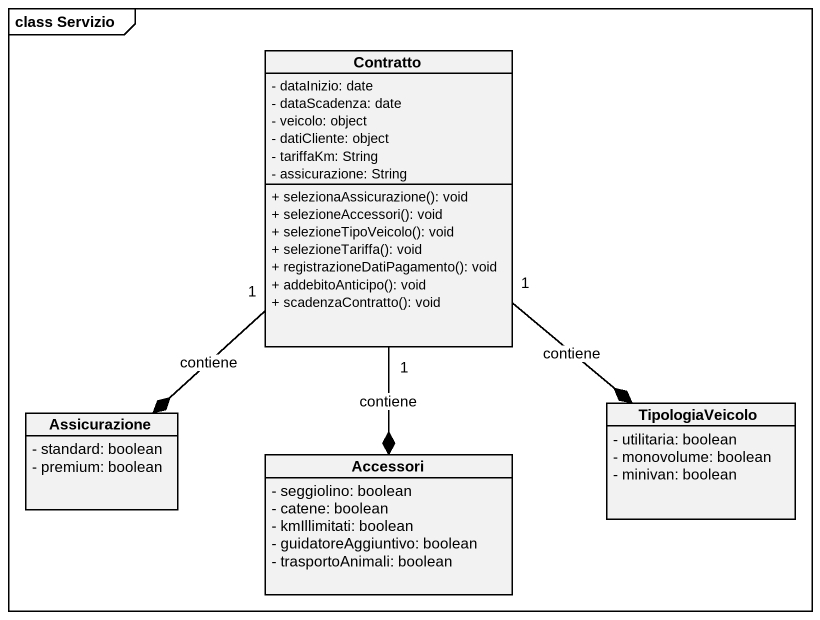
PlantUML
@startuml
mainframe class Servizio
hide circle
hide empty members
skinparam classAttributeIconSize 0
class Contratto {
  - dataInizio: date
  - dataScadenza: date
  - veicolo: object
  - datiCliente: object
  - tariffaKm: String
  - assicurazione: String
  + selezionaAssicurazione(): void
  + selezioneAccessori(): void
  + selezioneTipoVeicolo(): void
  + selezioneTariffa(): void
  + registrazioneDatiPagamento(): void
  + addebitoAnticipo(): void
  + scadenzaContratto(): void
}
class Assicurazione {
  - standard: boolean
  - premium: boolean
}
class TipologiaVeicolo {
  - utilitaria: boolean
  - monovolume: boolean
  - minivan: boolean
}
class Accessori {
  - seggiolino: boolean
  - catene: boolean
  - kmIllimitati: boolean
  - guidatoreAggiuntivo: boolean
  - trasportoAnimali: boolean
}
Contratto "1" --* Assicurazione : contiene
Contratto "1" --* TipologiaVeicolo : contiene
Contratto "1" --* Accessori : contiene
@enduml
